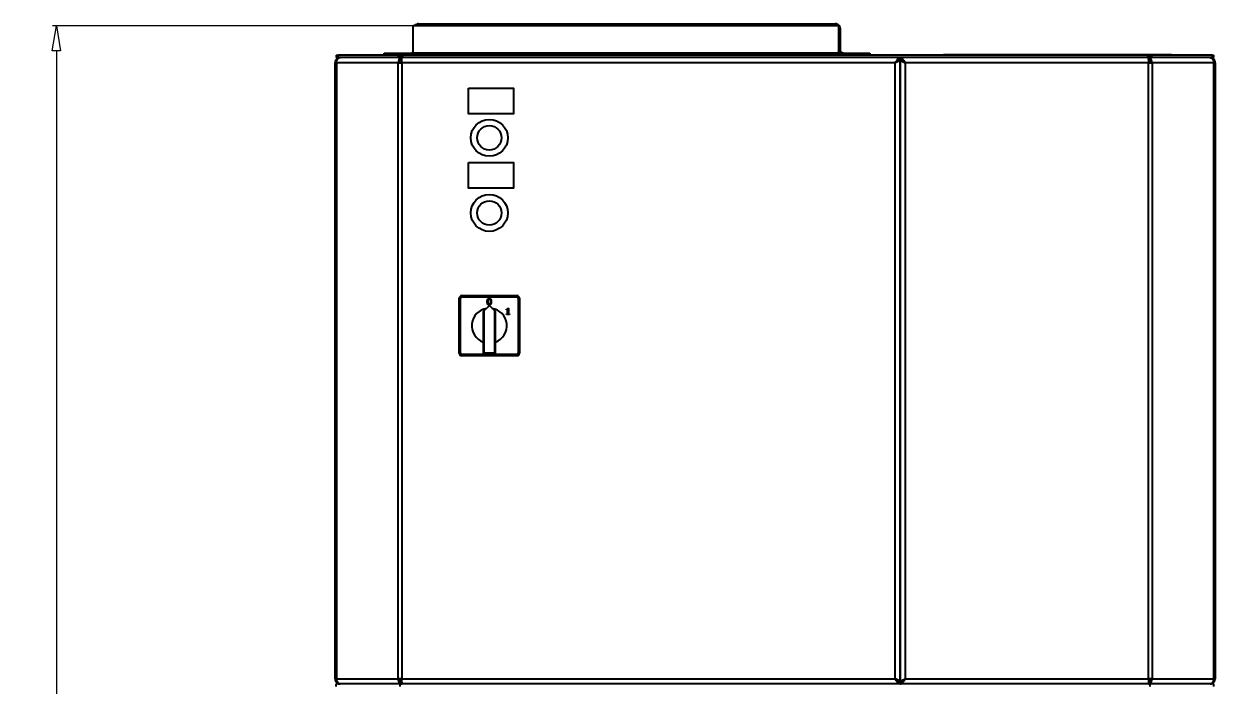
# Model space of a CAD drawing. Header units: millimetres. Extents: x 176 to 2516, y 143 to 1610.
# Drawn here: x 1521 to 2473, y 1082 to 1610 of the extents above; entities that cross this region are included whole.
import ezdxf

# ---------------------------------------------------------------- set-up
doc = ezdxf.new("R2010")
doc.units = ezdxf.units.MM
doc.layers.add('Widoczne (ISO)', color=7, linetype='Continuous', lineweight=25)
doc.layers.add('Wymiary', color=164, linetype='Continuous', lineweight=9)
doc.styles.add('Tekst notatki (ISO)', font='TAHOMA.TTF')
doc.dimstyles.new('Kopia Domyślne (ISO)', dxfattribs={"dimtxt": 20, "dimasz": 20, "dimexe": 3.175, "dimexo": 0, "dimgap": 2.5, "dimtad": 1, "dimtoh": 1, "dimdec": 0, "dimrnd": 1e-08, "dimzin": 0, "dimtxsty": 'Tekst notatki (ISO)', "dimblk": 'CLOSEDBLANK', "dimcen": 15, "dimdle": 10, "dimclrd": 256, "dimclre": 256, "dimclrt": 7, "dimazin": 0, "dimtfac": 1.001486, "dimtmove": 0, "dimatfit": 2, "dimfxl": 1, "dimtolj": 1, "dimtzin": 0, "dimlwd": -1, "dimlwe": -1, "dimarcsym": 0})

# ---------------------------------------------------------------- blocks, each defined once
blk = doc.blocks.new('_CLOSEDBLANK')
at = {"color": 0, "linetype": 'ByBlock', "lineweight": -2}
for p, q in [((-1, -0.167), (-1, 0.167)), ((-1, 0.167), (0, 0)), ((0, 0), (-1, -0.167))]:
    blk.add_line(p, q, dxfattribs=at)
blk = doc.blocks.new('*D11')
at = {"layer": 'Defpoints', "color": 0}
for p in [(1834.23, 1608.26), (1546.72, 144.94), (1807.51, 144.94)]:
    blk.add_point(p, dxfattribs=at)
at = {"layer": 'Wymiary'}
for p, q in [((1834.23, 1608.26), (1543.54, 1608.26)), ((1546.72, 1588.26), (1546.72, 164.94)), ((1807.51, 144.94), (1543.54, 144.94))]:
    blk.add_line(p, q, dxfattribs=at)
at = {"layer": 'Wymiary', "xscale": 20, "yscale": 20, "zscale": 20}
for p, rotation in [((1546.72, 1608.26), 90), ((1546.72, 144.94), 270)]:
    blk.add_blockref('_CLOSEDBLANK', p, dxfattribs=dict(at, rotation=rotation))
at = {"layer": 'Wymiary', "color": 7, "insert": (1533.81, 876.6), "char_height": 20, "attachment_point": 5, "rotation": 90, "style": 'Tekst notatki (ISO)'}
blk.add_mtext('\\A1;1470', dxfattribs=at)

msp = doc.modelspace()

# ---------------------------------------------------------------- linework, layer by layer
at = {"layer": 'Widoczne (ISO)'}
for p, q in [((1836.1, 1609.76), (1836.1, 1609.76)), ((1836.1, 1609.76), (1836.17, 1609.76)), ((1836.17, 1609.76), (2169.03, 1609.76)), ((2169.03, 1609.76), (2169.1, 1609.76)), ((2169.1, 1609.76), (2169.1, 1609.76)), ((2171.6, 1608.26), (1831.6, 1608.26)), ((1831.6, 1608.26), (1831.6, 1586.38)), ((2171.6, 1608.26), (2171.6, 1586.38)), ((2171.6, 1605.76), (2173.1, 1605.76)), ((2173.1, 1588.76), (2173.1, 1605.76)), ((1770.37, 1584.76), (1771.83, 1584.76)), ((1770.37, 1584.76), (1770.37, 1582.76)), ((1771.83, 1582.76), (1770.37, 1582.76)), ((1771.83, 1582.76), (1771.83, 1584.76)), ((1819.9, 1584.76), (1771.83, 1584.76)), ((1819.9, 1582.76), (1771.83, 1582.76)), ((1773.37, 1582.76), (1773.37, 1582.76)), ((1808.6, 1586.26), (1821.1, 1586.26)), ((1808.6, 1584.76), (1808.6, 1586.26)), ((1819.9, 1584.76), (1823.44, 1584.76)), ((1819.9, 1584.76), (1819.9, 1582.76)), ((1823.44, 1582.76), (1819.9, 1582.76)), ((1821.1, 1586.26), (1821.1, 1584.76)), ((1821.17, 1586.26), (1821.1, 1586.26)), ((1821.17, 1584.76), (1821.17, 1586.26)), ((1821.17, 1586.26), (1833.67, 1586.26)), ((1822.6, 1581.26), (1822.6, 1582.76)), ((1822.6, 1581.26), (1822.66, 1581.26)), ((1823.44, 1582.76), (1823.44, 1584.76)), ((2418.53, 1584.76), (1823.44, 1584.76)), ((2418.53, 1582.76), (1823.44, 1582.76)), ((2171.6, 1586.38), (1831.6, 1586.38)), ((1833.67, 1586.26), (1833.67, 1584.76)), ((1833.67, 1586.26), (2171.6, 1586.26)), ((2171.6, 1588.76), (2173.1, 1588.76)), ((2171.6, 1586.26), (2184.07, 1586.26)), ((2171.6, 1584.76), (2171.6, 1586.26)), ((2184.07, 1586.26), (2184.07, 1584.76)), ((2184.07, 1586.26), (2184.14, 1586.26)), ((2184.14, 1584.76), (2184.14, 1586.26)), ((2184.14, 1586.26), (2196.6, 1586.26)), ((2196.6, 1586.26), (2196.6, 1584.76)), ((2220.26, 1581.16), (2220.98, 1581.16)), ((2220.98, 1581.26), (2220.98, 1582.76)), ((2220.98, 1581.26), (2220.98, 1582.76)), ((2220.98, 1581.16), (2220.98, 1084.36)), ((2220.98, 1581.16), (2221.71, 1581.16)), ((2220.98, 1084.36), (2220.98, 1581.16)), ((2255.6, 1585.36), (2437.6, 1585.36)), ((2255.6, 1585.36), (2255.6, 1584.76)), ((2418.53, 1584.76), (2422.07, 1584.76)), ((2418.53, 1584.76), (2418.53, 1582.76)), ((2422.07, 1582.76), (2418.53, 1582.76)), ((2419.37, 1581.26), (2419.3, 1581.26)), ((2419.37, 1581.26), (2419.37, 1582.76)), ((2422.07, 1582.76), (2422.07, 1584.76)), ((2470.14, 1584.76), (2422.07, 1584.76)), ((2470.14, 1582.76), (2422.07, 1582.76)), ((2437.6, 1585.36), (2437.6, 1584.76)), ((2468.6, 1582.76), (2468.6, 1582.76)), ((2470.14, 1584.76), (2470.14, 1582.76)), ((2470.14, 1584.76), (2471.6, 1584.76)), ((2471.6, 1582.76), (2470.14, 1582.76)), ((2471.6, 1582.76), (2471.6, 1584.76)), ((1769.37, 1086.76), (1769.37, 1578.76)), ((1769.37, 1578.76), (1770.54, 1578.76)), ((1770.54, 1578.76), (1770.54, 1086.76)), ((1819.81, 1578.76), (1770.54, 1578.76)), ((1819.81, 1578.76), (1822.64, 1578.76)), ((1819.81, 1086.76), (1819.81, 1578.76)), ((1822.64, 1578.76), (1822.64, 1086.76)), ((2216.98, 1578.76), (1822.64, 1578.76)), ((2216.98, 1086.76), (2216.98, 1578.76)), ((2224.98, 1578.76), (2224.98, 1086.76)), ((2419.33, 1578.76), (2224.98, 1578.76)), ((2419.33, 1086.76), (2419.33, 1578.76)), ((2419.33, 1578.76), (2422.16, 1578.76)), ((2422.16, 1578.76), (2422.16, 1086.76)), ((2471.43, 1578.76), (2422.16, 1578.76)), ((2471.43, 1578.76), (2472.6, 1578.76)), ((2471.43, 1086.76), (2471.43, 1578.76)), ((2472.6, 1578.76), (2472.6, 1086.76)), ((1868.64, 1346.76), (1868.64, 1390.76)), ((1869.64, 1346.76), (1869.64, 1390.76)), ((1870.64, 1392.76), (1914.64, 1392.76)), ((1870.64, 1391.76), (1914.64, 1391.76)), ((1915.64, 1390.76), (1915.64, 1346.76)), ((1916.64, 1390.76), (1916.64, 1346.76)), ((1888.64, 1380.76), (1887.64, 1379.76)), ((1888.64, 1380.76), (1892.64, 1384.76)), ((1888.64, 1346.76), (1888.64, 1380.76)), ((1892.64, 1384.76), (1896.64, 1380.76)), ((1896.64, 1380.76), (1896.64, 1346.76)), ((1897.64, 1379.76), (1896.64, 1380.76)), ((1906.32, 1381.5), (1906.32, 1381.96)), ((1907.23, 1381.5), (1906.32, 1381.5)), ((1907.23, 1378.15), (1907.23, 1381.5)), ((1907.35, 1382.65), (1907.87, 1382.65)), ((1907.87, 1382.65), (1907.87, 1378.15)), ((1887.64, 1379.76), (1887.64, 1346.76)), ((1897.64, 1346.76), (1897.64, 1379.76)), ((1906.32, 1377.64), (1906.32, 1378.15)), ((1906.32, 1378.15), (1907.23, 1378.15)), ((1908.76, 1377.64), (1906.32, 1377.64)), ((1907.87, 1378.15), (1908.76, 1378.15)), ((1908.76, 1378.15), (1908.76, 1377.64)), ((1914.64, 1345.76), (1870.64, 1345.76)), ((1914.64, 1344.76), (1870.64, 1344.76)), ((1887.64, 1346.76), (1888.64, 1346.76)), ((1896.64, 1346.76), (1888.64, 1346.76)), ((1896.64, 1346.76), (1897.64, 1346.76)), ((1770.54, 1086.76), (1769.37, 1086.76)), ((1770.54, 1086.76), (1819.81, 1086.76)), ((1822.64, 1086.76), (1819.81, 1086.76)), ((1822.64, 1086.76), (2216.98, 1086.76)), ((2224.98, 1086.76), (2419.33, 1086.76)), ((2422.16, 1086.76), (2419.33, 1086.76)), ((2422.16, 1086.76), (2471.43, 1086.76)), ((2472.6, 1086.76), (2471.43, 1086.76)), ((1821.37, 1082.76), (1770.37, 1082.76)), ((1770.37, 1080.76), (1770.37, 1082.76)), ((1773.37, 1082.76), (1773.37, 1082.76)), ((1821.37, 1080.76), (1821.37, 1082.76)), ((2420.6, 1082.76), (1821.37, 1082.76)), ((1822.6, 1084.26), (1822.6, 1082.76)), ((1822.6, 1084.26), (1822.66, 1084.26)), ((2220.98, 1084.36), (2220.26, 1084.36)), ((2221.71, 1084.36), (2220.98, 1084.36)), ((2220.98, 1084.26), (2220.98, 1082.76)), ((2220.98, 1084.26), (2220.98, 1082.76)), ((2419.37, 1084.26), (2419.3, 1084.26)), ((2419.37, 1084.26), (2419.37, 1082.76)), ((2471.6, 1082.76), (2420.6, 1082.76)), ((2420.6, 1080.76), (2420.6, 1082.76)), ((2468.6, 1082.76), (2468.6, 1082.76)), ((2471.6, 1080.76), (2471.6, 1082.76))]:
    msp.add_line(p, q, dxfattribs=at)
for points in [[(1876.11, 1558.42), (1911.94, 1558.42), (1911.94, 1537.92), (1876.11, 1537.92)], [(1876.11, 1499.12), (1911.94, 1499.12), (1911.94, 1478.62), (1876.11, 1478.62)]]:
    msp.add_lwpolyline(points, close=True, dxfattribs=at)
for centre, radius in [((1892.64, 1518.76), 14.75), ((1892.64, 1518.76), 9.75), ((1892.64, 1458.76), 14.75), ((1892.64, 1458.76), 9.75)]:
    msp.add_circle(centre, radius, dxfattribs=at)
for centre, radius, start, end in [((2175.6, 1588.76), 4, 180, 188.57078), ((1870.64, 1390.76), 2, 90, 180), ((1870.64, 1390.76), 1, 90, 180), ((1914.64, 1390.76), 2, 0, 90), ((1914.64, 1390.76), 1, 0, 90), ((1892.64, 1368.76), 14, 98.91285, 249.07517), ((1892.64, 1368.76), 14, 290.92483, 81.08715), ((1870.64, 1346.76), 2, 180, 270), ((1870.64, 1346.76), 1, 180, 270), ((1914.64, 1346.76), 1, 270, 0), ((1914.64, 1346.76), 2, 270, 0)]:
    msp.add_arc(centre, radius, start, end, dxfattribs=at)
for points, degree in [([(1836.1, 1609.76), (1834.91, 1609.76), (1833.73, 1609.19), (1832.98, 1608.26)], 3), ([(2169.03, 1609.76), (2169.78, 1609.76), (2170.52, 1609.19), (2170.98, 1608.26)], 3), ([(1822.6, 1581.26), (1822.59, 1581.26), (1822.58, 1581.26), (1822.57, 1581.26)], 3), ([(1829.6, 1586.26), (1830.38, 1586.26), (1831.14, 1586.64), (1831.6, 1587.26)], 3), ([(1829.67, 1586.26), (1830.34, 1586.26), (1831.01, 1586.37), (1831.6, 1586.57)], 3), ([(2220.98, 1581.16), (2220.98, 1580.91), (2220.82, 1580.66), (2220.52, 1580.41)], 3), ([(2220.98, 1581.16), (2220.98, 1580.91), (2221.15, 1580.66), (2221.45, 1580.41)], 3), ([(2419.4, 1581.26), (2419.39, 1581.26), (2419.38, 1581.26), (2419.37, 1581.26)], 3), ([(1890.96, 1387.91), (1890.96, 1389.26), (1891.75, 1390.51), (1892.56, 1390.51)], 2), ([(1891.82, 1389.43), (1891.92, 1389.69), (1892.28, 1389.96), (1892.56, 1389.96)], 2), ([(1892.56, 1390.51), (1893.39, 1390.51), (1894.16, 1389.22), (1894.16, 1387.91)], 2), ([(1892.56, 1389.96), (1892.84, 1389.96), (1893.2, 1389.69), (1893.3, 1389.44)], 2), ([(1892.56, 1385.31), (1891.74, 1385.31), (1890.96, 1386.59), (1890.96, 1387.91)], 2), ([(1891.64, 1387.91), (1891.64, 1388.4), (1891.72, 1389.17), (1891.82, 1389.43)], 2), ([(1891.81, 1386.4), (1891.71, 1386.67), (1891.64, 1387.38), (1891.64, 1387.91)], 2), ([(1892.56, 1385.86), (1892.27, 1385.86), (1891.91, 1386.14), (1891.81, 1386.4)], 2), ([(1894.16, 1387.91), (1894.16, 1386.57), (1893.38, 1385.31), (1892.56, 1385.31)], 2), ([(1893.3, 1386.39), (1893.2, 1386.12), (1892.84, 1385.86), (1892.56, 1385.86)], 2), ([(1893.3, 1389.44), (1893.4, 1389.18), (1893.48, 1388.43), (1893.48, 1387.91)], 2), ([(1893.48, 1387.91), (1893.48, 1387.4), (1893.4, 1386.63), (1893.3, 1386.39)], 2), ([(1906.32, 1381.96), (1906.83, 1381.96), (1907.32, 1382.25), (1907.35, 1382.65)], 2), ([(1822.57, 1084.26), (1822.58, 1084.26), (1822.59, 1084.26), (1822.6, 1084.26)], 3), ([(2220.98, 1084.36), (2220.98, 1084.61), (2220.82, 1084.86), (2220.52, 1085.1)], 3), ([(2220.98, 1084.36), (2220.98, 1084.61), (2221.15, 1084.86), (2221.45, 1085.1)], 3), ([(2419.37, 1084.26), (2419.38, 1084.26), (2419.39, 1084.26), (2419.4, 1084.26)], 3)]:
    msp.add_open_spline(points, degree=degree, dxfattribs=at)
for points, knots in [([(1834.23, 1608.26), (1834.36, 1608.53), (1834.51, 1608.77), (1834.69, 1608.97), (1835.11, 1609.48), (1835.64, 1609.76), (1836.17, 1609.76)], [-2.4664611, -2.4664611, -2.4664611, -2.4664611, -2.2075564, -2.2075564, -2.2075564, -1.5707963, -1.5707963, -1.5707963, -1.5707963]), ([(2173.1, 1605.76), (2173.1, 1607), (2172.48, 1608.23), (2171.48, 1608.97), (2170.8, 1609.48), (2169.95, 1609.76), (2169.1, 1609.76)], [-3.141593, -3.141593, -3.141593, -3.141593, -2.207556, -2.207556, -2.207556, -1.570796, -1.570796, -1.570796, -1.570796]), ([(1773.37, 1582.76), (1772.05, 1582.76), (1770.75, 1582.06), (1770.02, 1580.95), (1769.6, 1580.31), (1769.37, 1579.53), (1769.37, 1578.76)], [0, 0, 0, 0, 0.990116, 0.990116, 0.990116, 1.570796, 1.570796, 1.570796, 1.570796]), ([(1770.54, 1578.76), (1770.55, 1580.08), (1771.05, 1581.38), (1771.84, 1582.1), (1772.3, 1582.53), (1772.85, 1582.76), (1773.4, 1582.76)], [0, 0, 0, 0, 0.990116, 0.990116, 0.990116, 1.570796, 1.570796, 1.570796, 1.570796]), ([(1822.6, 1582.76), (1821.68, 1582.76), (1820.77, 1582.06), (1820.26, 1580.95), (1819.97, 1580.31), (1819.81, 1579.53), (1819.81, 1578.76)], [0, 0, 0, 0, 0.990116, 0.990116, 0.990116, 1.570796, 1.570796, 1.570796, 1.570796]), ([(1822.57, 1581.26), (1822.44, 1581.26), (1822.31, 1581.25), (1822.02, 1581.2), (1821.85, 1581.16), (1821.34, 1580.95), (1821.02, 1580.73), (1820.62, 1580.28), (1820.48, 1580.08), (1820.28, 1579.64), (1820.21, 1579.41), (1820.15, 1579.03), (1820.14, 1578.89), (1820.14, 1578.76)], [-0.4485996, -0.4485996, -0.4485996, -0.4485996, -0.3997878, -0.3997878, -0.3373329, -0.3373329, -0.1984114, -0.1984114, -0.1173327, -0.1173327, -0.0408772, -0.0408772, 0, 0, 0, 0]), ([(1820.87, 1578.76), (1820.86, 1579.69), (1821.25, 1580.59), (1821.83, 1581), (1822.07, 1581.17), (1822.34, 1581.26), (1822.6, 1581.26)], [0, 0, 0, 0, 1.113566, 1.113566, 1.113566, 1.570796, 1.570796, 1.570796, 1.570796]), ([(1822.64, 1578.76), (1822.65, 1580.08), (1822.66, 1581.38), (1822.68, 1582.1), (1822.68, 1582.53), (1822.69, 1582.76), (1822.7, 1582.76)], [0, 0, 0, 0, 0.990116, 0.990116, 0.990116, 1.570796, 1.570796, 1.570796, 1.570796]), ([(2175.53, 1586.26), (2174.24, 1586.26), (2172.97, 1586.68), (2172.24, 1587.34), (2171.92, 1587.63), (2171.71, 1587.95), (2171.6, 1588.29)], [-1.570796, -1.570796, -1.570796, -1.570796, -0.601767, -0.601767, -0.601767, -0.188308, -0.188308, -0.188308, -0.188308]), ([(2175.6, 1586.26), (2174.8, 1586.26), (2174, 1586.68), (2173.54, 1587.34), (2173.26, 1587.76), (2173.1, 1588.26), (2173.1, 1588.76)], [-1.570796, -1.570796, -1.570796, -1.570796, -0.601767, -0.601767, -0.601767, 0, 0, 0, 0]), ([(2220.98, 1582.76), (2220.17, 1582.76), (2219.36, 1582.11), (2218.55, 1581.07), (2218.03, 1580.4), (2217.51, 1579.58), (2216.98, 1578.76)], [-1, -1, -1, -1, -0.3919644, -0.3919644, -0.3919644, 0, 0, 0, 0]), ([(2216.98, 1578.76), (2217.9, 1579.65), (2218.81, 1580.53), (2219.72, 1580.96), (2220.14, 1581.15), (2220.56, 1581.26), (2220.98, 1581.26)], [0, 0, 0, 0, 0.683847, 0.683847, 0.683847, 1, 1, 1, 1]), ([(2216.98, 1578.76), (2217.88, 1579.31), (2218.76, 1579.85), (2219.18, 1580.4), (2219.29, 1580.53), (2219.36, 1580.67), (2219.42, 1580.8)], [0, 0, 0, 0, 0.6838471, 0.6838471, 0.6838471, 0.8501267, 0.8501267, 0.8501267, 0.8501267]), ([(2220.52, 1580.41), (2220.23, 1580.18), (2219.8, 1579.94), (2219.29, 1579.7), (2218.62, 1579.39), (2217.81, 1579.07), (2216.98, 1578.76)], [-0.6896629, -0.6896629, -0.6896629, -0.6896629, -0.3919644, -0.3919644, -0.3919644, 0, 0, 0, 0]), ([(2216.98, 1578.76), (2217.1, 1578.83), (2217.22, 1578.9), (2217.45, 1579.04), (2217.58, 1579.12), (2217.93, 1579.33), (2218.16, 1579.46), (2218.76, 1579.78), (2219.13, 1579.95), (2219.84, 1580.22), (2220.17, 1580.33), (2220.52, 1580.41)], [-0.4021914, -0.4021914, -0.4021914, -0.4021914, -0.3613178, -0.3613178, -0.3180337, -0.3180337, -0.2362922, -0.2362922, -0.1094469, -0.1094469, 0, 0, 0, 0]), ([(2220.98, 1582.76), (2221.8, 1582.76), (2222.61, 1582.11), (2223.42, 1581.07), (2223.94, 1580.4), (2224.46, 1579.58), (2224.98, 1578.76)], [-1, -1, -1, -1, -0.3919644, -0.3919644, -0.3919644, 0, 0, 0, 0]), ([(2224.98, 1578.76), (2224.07, 1579.65), (2223.16, 1580.53), (2222.25, 1580.96), (2221.83, 1581.15), (2221.41, 1581.26), (2220.98, 1581.26)], [0, 0, 0, 0, 0.683847, 0.683847, 0.683847, 1, 1, 1, 1]), ([(2221.45, 1580.41), (2221.74, 1580.18), (2222.17, 1579.94), (2222.67, 1579.7), (2223.34, 1579.39), (2224.16, 1579.07), (2224.98, 1578.76)], [-0.6896629, -0.6896629, -0.6896629, -0.6896629, -0.3919644, -0.3919644, -0.3919644, 0, 0, 0, 0]), ([(2221.45, 1580.41), (2221.79, 1580.33), (2222.12, 1580.22), (2222.85, 1579.95), (2223.23, 1579.76), (2223.87, 1579.42), (2224.11, 1579.28), (2224.57, 1579.01), (2224.78, 1578.89), (2224.98, 1578.76)], [-0.3999282, -0.3999282, -0.3999282, -0.3999282, -0.2926456, -0.2926456, -0.1596977, -0.1596977, -0.0733997, -0.0733997, 0, 0, 0, 0]), ([(2224.98, 1578.76), (2224.09, 1579.31), (2223.21, 1579.85), (2222.79, 1580.4), (2222.68, 1580.53), (2222.6, 1580.67), (2222.55, 1580.8)], [0, 0, 0, 0, 0.6838471, 0.6838471, 0.6838471, 0.8501267, 0.8501267, 0.8501267, 0.8501267]), ([(2419.27, 1582.76), (2419.28, 1582.76), (2419.3, 1582.06), (2419.31, 1580.95), (2419.31, 1580.31), (2419.32, 1579.53), (2419.33, 1578.76)], [0, 0, 0, 0, 0.990116, 0.990116, 0.990116, 1.570796, 1.570796, 1.570796, 1.570796]), ([(2422.16, 1578.76), (2422.16, 1580.08), (2421.68, 1581.38), (2420.9, 1582.1), (2420.45, 1582.53), (2419.91, 1582.76), (2419.37, 1582.76)], [0, 0, 0, 0, 0.990116, 0.990116, 0.990116, 1.570796, 1.570796, 1.570796, 1.570796]), ([(2421.1, 1578.76), (2421.1, 1579.69), (2420.71, 1580.59), (2420.14, 1581), (2419.9, 1581.17), (2419.63, 1581.26), (2419.37, 1581.26)], [0, 0, 0, 0, 1.113566, 1.113566, 1.113566, 1.570796, 1.570796, 1.570796, 1.570796]), ([(2421.83, 1578.76), (2421.83, 1578.85), (2421.83, 1578.94), (2421.81, 1579.13), (2421.79, 1579.23), (2421.71, 1579.6), (2421.61, 1579.84), (2421.35, 1580.28), (2421.19, 1580.47), (2420.72, 1580.9), (2420.36, 1581.09), (2419.78, 1581.24), (2419.59, 1581.26), (2419.4, 1581.26)], [-0.5128135, -0.5128135, -0.5128135, -0.5128135, -0.4827866, -0.4827866, -0.4472357, -0.4472357, -0.3539946, -0.3539946, -0.2540167, -0.2540167, -0.084849, -0.084849, -0.0031094, -0.0031094, -0.0031094, -0.0031094]), ([(2468.56, 1582.76), (2469.51, 1582.76), (2470.43, 1582.06), (2470.95, 1580.95), (2471.26, 1580.31), (2471.43, 1579.53), (2471.43, 1578.76)], [0, 0, 0, 0, 0.990116, 0.990116, 0.990116, 1.570796, 1.570796, 1.570796, 1.570796]), ([(2472.6, 1578.76), (2472.6, 1580.08), (2471.9, 1581.38), (2470.8, 1582.1), (2470.15, 1582.53), (2469.38, 1582.76), (2468.6, 1582.76)], [0, 0, 0, 0, 0.990116, 0.990116, 0.990116, 1.570796, 1.570796, 1.570796, 1.570796]), ([(1769.37, 1086.76), (1769.37, 1085.44), (1770.07, 1084.14), (1771.17, 1083.41), (1771.82, 1082.99), (1772.59, 1082.76), (1773.37, 1082.76)], [0, 0, 0, 0, 0.990116, 0.990116, 0.990116, 1.570796, 1.570796, 1.570796, 1.570796]), ([(1773.4, 1082.76), (1772.46, 1082.76), (1771.54, 1083.46), (1771.01, 1084.56), (1770.71, 1085.21), (1770.54, 1085.98), (1770.54, 1086.76)], [0, 0, 0, 0, 0.990116, 0.990116, 0.990116, 1.570796, 1.570796, 1.570796, 1.570796]), ([(1819.81, 1086.76), (1819.8, 1085.44), (1820.29, 1084.14), (1821.07, 1083.41), (1821.52, 1082.99), (1822.06, 1082.76), (1822.6, 1082.76)], [0, 0, 0, 0, 0.990116, 0.990116, 0.990116, 1.570796, 1.570796, 1.570796, 1.570796]), ([(1820.14, 1086.76), (1820.14, 1086.67), (1820.14, 1086.58), (1820.16, 1086.39), (1820.18, 1086.28), (1820.26, 1085.92), (1820.36, 1085.68), (1820.62, 1085.24), (1820.78, 1085.04), (1821.25, 1084.61), (1821.61, 1084.42), (1822.19, 1084.28), (1822.38, 1084.26), (1822.57, 1084.26)], [-0.5128135, -0.5128135, -0.5128135, -0.5128135, -0.4827866, -0.4827866, -0.4472357, -0.4472357, -0.3539946, -0.3539946, -0.2540167, -0.2540167, -0.084849, -0.084849, -0.0031094, -0.0031094, -0.0031094, -0.0031094]), ([(1820.87, 1086.76), (1820.86, 1085.83), (1821.25, 1084.93), (1821.83, 1084.52), (1822.07, 1084.35), (1822.34, 1084.26), (1822.6, 1084.26)], [0, 0, 0, 0, 1.113566, 1.113566, 1.113566, 1.570796, 1.570796, 1.570796, 1.570796]), ([(1822.7, 1082.76), (1822.68, 1082.76), (1822.67, 1083.46), (1822.66, 1084.56), (1822.65, 1085.21), (1822.65, 1085.98), (1822.64, 1086.76)], [0, 0, 0, 0, 0.990116, 0.990116, 0.990116, 1.570796, 1.570796, 1.570796, 1.570796]), ([(2220.52, 1085.1), (2220.18, 1085.19), (2219.85, 1085.29), (2219.12, 1085.57), (2218.74, 1085.75), (2218.1, 1086.09), (2217.86, 1086.23), (2217.4, 1086.5), (2217.19, 1086.63), (2216.98, 1086.76)], [-0.3999282, -0.3999282, -0.3999282, -0.3999282, -0.2926456, -0.2926456, -0.1596977, -0.1596977, -0.0733997, -0.0733997, 0, 0, 0, 0]), ([(2216.98, 1086.76), (2217.88, 1086.21), (2218.76, 1085.66), (2219.18, 1085.12), (2219.29, 1084.98), (2219.36, 1084.85), (2219.42, 1084.72)], [0, 0, 0, 0, 0.6838471, 0.6838471, 0.6838471, 0.8501267, 0.8501267, 0.8501267, 0.8501267]), ([(2220.98, 1082.76), (2220.17, 1082.76), (2219.36, 1083.41), (2218.55, 1084.45), (2218.03, 1085.12), (2217.51, 1085.94), (2216.98, 1086.76)], [-1, -1, -1, -1, -0.391964, -0.391964, -0.391964, 0, 0, 0, 0]), ([(2216.98, 1086.76), (2217.9, 1085.86), (2218.81, 1084.99), (2219.72, 1084.56), (2220.14, 1084.36), (2220.56, 1084.26), (2220.98, 1084.26)], [0, 0, 0, 0, 0.683847, 0.683847, 0.683847, 1, 1, 1, 1]), ([(2220.52, 1085.1), (2220.23, 1085.34), (2219.8, 1085.58), (2219.29, 1085.82), (2218.62, 1086.13), (2217.81, 1086.45), (2216.98, 1086.76)], [-0.6896629, -0.6896629, -0.6896629, -0.6896629, -0.3919644, -0.3919644, -0.3919644, 0, 0, 0, 0]), ([(2224.98, 1086.76), (2224.07, 1085.86), (2223.16, 1084.99), (2222.25, 1084.56), (2221.83, 1084.36), (2221.41, 1084.26), (2220.98, 1084.26)], [0, 0, 0, 0, 0.683847, 0.683847, 0.683847, 1, 1, 1, 1]), ([(2220.98, 1082.76), (2221.8, 1082.76), (2222.61, 1083.41), (2223.42, 1084.45), (2223.94, 1085.12), (2224.46, 1085.94), (2224.98, 1086.76)], [-1, -1, -1, -1, -0.3919644, -0.3919644, -0.3919644, 0, 0, 0, 0]), ([(2224.98, 1086.76), (2224.87, 1086.69), (2224.75, 1086.62), (2224.52, 1086.47), (2224.39, 1086.4), (2224.04, 1086.19), (2223.81, 1086.06), (2223.2, 1085.74), (2222.84, 1085.57), (2222.13, 1085.3), (2221.8, 1085.19), (2221.45, 1085.1)], [-0.4021914, -0.4021914, -0.4021914, -0.4021914, -0.3613178, -0.3613178, -0.3180337, -0.3180337, -0.2362922, -0.2362922, -0.1094469, -0.1094469, 0, 0, 0, 0]), ([(2221.45, 1085.1), (2221.74, 1085.34), (2222.17, 1085.58), (2222.67, 1085.82), (2223.34, 1086.13), (2224.16, 1086.45), (2224.98, 1086.76)], [-0.6896629, -0.6896629, -0.6896629, -0.6896629, -0.3919644, -0.3919644, -0.3919644, 0, 0, 0, 0]), ([(2224.98, 1086.76), (2224.09, 1086.21), (2223.21, 1085.66), (2222.79, 1085.12), (2222.68, 1084.98), (2222.6, 1084.85), (2222.55, 1084.72)], [0, 0, 0, 0, 0.6838471, 0.6838471, 0.6838471, 0.8501267, 0.8501267, 0.8501267, 0.8501267]), ([(2419.33, 1086.76), (2419.32, 1085.44), (2419.3, 1084.14), (2419.29, 1083.41), (2419.29, 1082.99), (2419.28, 1082.76), (2419.27, 1082.76)], [0, 0, 0, 0, 0.990116, 0.990116, 0.990116, 1.570796, 1.570796, 1.570796, 1.570796]), ([(2419.37, 1082.76), (2420.29, 1082.76), (2421.2, 1083.46), (2421.71, 1084.56), (2422, 1085.21), (2422.16, 1085.98), (2422.16, 1086.76)], [0, 0, 0, 0, 0.990116, 0.990116, 0.990116, 1.570796, 1.570796, 1.570796, 1.570796]), ([(2421.1, 1086.76), (2421.1, 1085.83), (2420.71, 1084.93), (2420.14, 1084.52), (2419.9, 1084.35), (2419.63, 1084.26), (2419.37, 1084.26)], [0, 0, 0, 0, 1.113566, 1.113566, 1.113566, 1.570796, 1.570796, 1.570796, 1.570796]), ([(2419.4, 1084.26), (2419.53, 1084.26), (2419.66, 1084.27), (2419.95, 1084.32), (2420.12, 1084.36), (2420.63, 1084.56), (2420.95, 1084.79), (2421.35, 1085.24), (2421.48, 1085.44), (2421.69, 1085.87), (2421.76, 1086.11), (2421.82, 1086.49), (2421.83, 1086.62), (2421.83, 1086.76)], [-0.4485996, -0.4485996, -0.4485996, -0.4485996, -0.3997878, -0.3997878, -0.3373329, -0.3373329, -0.1984114, -0.1984114, -0.1173327, -0.1173327, -0.0408772, -0.0408772, 0, 0, 0, 0]), ([(2471.43, 1086.76), (2471.42, 1085.44), (2470.92, 1084.14), (2470.13, 1083.41), (2469.67, 1082.99), (2469.12, 1082.76), (2468.56, 1082.76)], [0, 0, 0, 0, 0.990116, 0.990116, 0.990116, 1.570796, 1.570796, 1.570796, 1.570796]), ([(2468.6, 1082.76), (2469.92, 1082.76), (2471.22, 1083.46), (2471.95, 1084.56), (2472.37, 1085.21), (2472.6, 1085.98), (2472.6, 1086.76)], [0, 0, 0, 0, 0.990116, 0.990116, 0.990116, 1.570796, 1.570796, 1.570796, 1.570796])]:
    msp.add_open_spline(points, degree=3, knots=knots, dxfattribs=at)

# ---------------------------------------------------------------- dimensions: what is measured, and where the dimension line sits
at = {"layer": 'Wymiary'}
dim = msp.add_linear_dim(base=(1546.72, 144.94), p1=(1834.23, 1608.26), p2=(1807.51, 144.94), angle=90, text='1470', dimstyle='Kopia Domyślne (ISO)', dxfattribs=at)
dim.commit()
dim.dimension.update_dxf_attribs({"geometry": '*D11', "text_midpoint": (1533.81, 876.6)})

doc.saveas('drawing.dxf')
